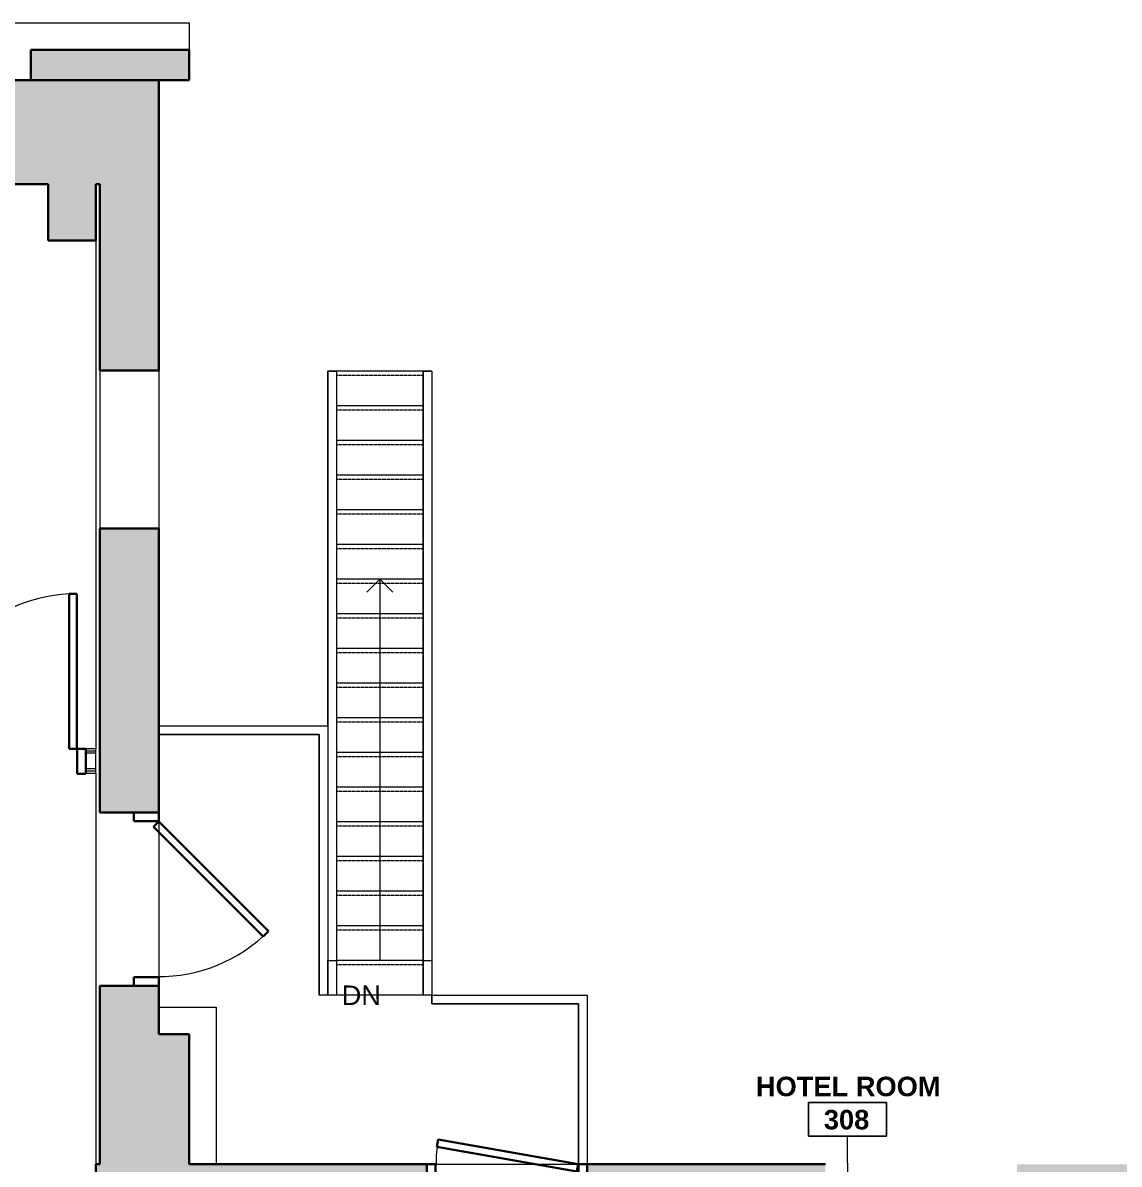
# Model space of a CAD drawing. Header units: inches. Extents: x -1176 to 1482, y -2527 to 978.
# Drawn here: x -606.9 to -354, y 563.7 to 827.1 of the extents above; entities that cross this region are included whole.
import ezdxf

# ---------------------------------------------------------------- set-up
doc = ezdxf.new("R2010")
doc.units = ezdxf.units.IN
doc.header["$MEASUREMENT"] = 0
doc.linetypes.add('Overhead 1_16_', pattern=[0.101562, 0.0625, -0.039062])
for name, color, linetype, lineweight in [('A-AREA-IDEN', 2, 'Continuous', 9), ('A-DOOR', 31, 'Continuous', 18), ('A-DOOR-FRAM', 31, 'Continuous', 30), ('A-FLOR', 192, 'Continuous', 18), ('A-FLOR-HRAL', 11, 'Continuous', 18), ('A-WALL', 113, 'Continuous', 18), ('A-WALL-PATT', 111, 'Continuous', 18), ('I-WALL', 2, 'Continuous', 18), ('S-STRS', 31, 'Continuous', 18), ('S-STRS-ANNO', 31, 'Continuous', 9), ('S-STRS-IDEN', 31, 'Continuous', 9)]:
    doc.layers.add(name, color=color, linetype=linetype, lineweight=lineweight)
doc.styles.add('Swis721 Lt BT', font='swissl.ttf', dxfattribs={"height": 4.5})
doc.styles.add('Swis721 Lt BT_B', font='', dxfattribs={"height": 4.5})
doc.styles.get('Swis721 Lt BT_B').set_extended_font_data('Swis721 Lt BT', bold=True)

# ---------------------------------------------------------------- blocks, each defined once
blk = doc.blocks.new('Single Flush - D2 2_9_ X 6_7_-7506140-3rd Floor Power _ Signal')
at = {"layer": 'A-DOOR', "color": 8, "lineweight": 30}
for p, q in [((-15.91, 15.7), (-16.21, 13.97)), ((-16.21, 13.97), (16.1, 8.28)), ((16.41, 10), (-15.91, 15.7)), ((16.1, 8.28), (16.41, 10))]:
    blk.add_line(p, q, dxfattribs=at)
at = {"layer": 'A-DOOR', "lineweight": 9}
blk.add_arc((16.41, 10), 32.81, 170, 180.5, dxfattribs=at)
at = {"layer": 'A-DOOR-FRAM', "color": 8}
for p, q in [((-18.5, 4.25), (-18.5, 10)), ((-18.5, 10), (-16.5, 10)), ((-16.5, 4.25), (-16.5, 10)), ((16.5, 4.25), (16.5, 10)), ((16.5, 10), (18.5, 10)), ((18.5, 4.25), (18.5, 10)), ((-18.5, 4.25), (-16.5, 4.25)), ((16.5, 4.25), (18.5, 4.25))]:
    blk.add_line(p, q, dxfattribs=at)
blk = doc.blocks.new('Single Flush - D12 3_ X 8_-8259556-3rd Floor Power _ Signal')
at = {"layer": 'A-DOOR', "color": 8, "lineweight": 30}
for p, q in [((-8.65, -31.34), (16.67, -6.01)), ((17.91, -7.25), (-7.42, -32.57)), ((16.67, -6.01), (17.91, -7.25)), ((-7.42, -32.57), (-8.65, -31.34))]:
    blk.add_line(p, q, dxfattribs=at)
at = {"layer": 'A-DOOR', "lineweight": 9}
blk.add_arc((17.91, -7.25), 35.81, 179.5, 225, dxfattribs=at)
at = {"layer": 'A-DOOR-FRAM', "color": 8}
for p, q in [((-20, -1.5), (-20, -7.25)), ((-20, -1.5), (-18, -1.5)), ((-18, -1.5), (-18, -7.25)), ((18, -1.5), (18, -7.25)), ((18, -1.5), (20, -1.5)), ((20, -1.5), (20, -7.25)), ((-20, -7.25), (-18, -7.25)), ((18, -7.25), (20, -7.25))]:
    blk.add_line(p, q, dxfattribs=at)
blk = doc.blocks.new('Single Flush - D1 3_ X 8_-8249534-3rd Floor Power _ Signal')
at = {"layer": 'A-DOOR', "lineweight": 30}
for p, q in [((16.15625, 38.625), (16.15625, 2.8125)), ((17.90625, 38.625), (16.15625, 38.625)), ((17.90625, 2.8125), (17.90625, 38.625)), ((16.15625, 2.8125), (17.90625, 2.8125))]:
    blk.add_line(p, q, dxfattribs=at)
at = {"layer": 'A-DOOR', "lineweight": 9}
blk.add_arc((17.90625, 2.8125), 35.8125, 90, 180.5, dxfattribs=at)
at = {"layer": 'A-DOOR-FRAM'}
for p, q in [((-20, -2.9375), (-20, 2.8125)), ((-20, 2.8125), (-18, 2.8125)), ((-18, -2.9375), (-18, 2.8125)), ((18.000004, -2.9375), (18.000004, 2.8125)), ((18.000004, 2.8125), (20.000004, 2.8125)), ((20.000004, -2.9375), (20.000004, 2.8125)), ((-20, -2.9375), (-18, -2.9375)), ((18.000004, -2.9375), (20.000004, -2.9375))]:
    blk.add_line(p, q, dxfattribs=at)
blk = doc.blocks.new('Top Rail Type - Top Rail_Internal_-7032755-3rd Floor Power _ Signal')
at = {"layer": 'A-FLOR-HRAL', "lineweight": 9}
for p, q in [((-536.57, 746.68), (-534.57, 746.68)), ((-536.57, 664.87), (-536.57, 746.68)), ((-534.57, 746.68), (-534.57, 610.68)), ((-536.57, 610.68), (-534.57, 610.68)), ((-536.57, 602.68), (-536.57, 610.68)), ((-534.57, 610.68), (-534.57, 602.68)), ((-534.57, 602.68), (-536.57, 602.68))]:
    blk.add_line(p, q, dxfattribs=at)
blk = doc.blocks.new('Top Rail Type - Top Rail_Internal_-V17-3rd Floor Power _ Signal')
at = {"layer": 'A-FLOR-HRAL', "lineweight": 9}
for p, q in [((-534.57, 746.68), (-536.57, 746.68)), ((-536.57, 746.68), (-536.57, 664.87)), ((-534.57, 746.68), (-534.57, 610.68)), ((-536.57, 610.68), (-536.57, 602.68)), ((-534.57, 610.68), (-534.57, 602.68)), ((-534.57, 602.68), (-536.57, 602.68))]:
    blk.add_line(p, q, dxfattribs=at)
blk = doc.blocks.new('Top Rail Type - Top Rail_Internal_-7032767-3rd Floor Power _ Signal')
at = {"layer": 'A-FLOR-HRAL', "lineweight": 9}
for p, q in [((-514.57, 746.68), (-512.57, 746.68)), ((-514.57, 610.68), (-514.57, 746.68)), ((-512.57, 746.68), (-512.57, 610.68)), ((-514.57, 610.68), (-512.57, 610.68)), ((-514.57, 602.68), (-514.57, 610.68)), ((-512.57, 610.68), (-512.57, 602.68)), ((-512.57, 602.68), (-514.57, 602.68))]:
    blk.add_line(p, q, dxfattribs=at)
blk = doc.blocks.new('Top Rail Type - Top Rail_Internal_-V18-3rd Floor Power _ Signal')
at = {"layer": 'A-FLOR-HRAL', "lineweight": 9}
for p, q in [((-512.57, 746.68), (-514.57, 746.68)), ((-514.57, 746.68), (-514.57, 610.68)), ((-512.57, 746.68), (-512.57, 610.68)), ((-514.57, 610.68), (-514.57, 602.68)), ((-512.57, 610.68), (-512.57, 602.68)), ((-512.57, 602.68), (-514.57, 602.68))]:
    blk.add_line(p, q, dxfattribs=at)
blk = doc.blocks.new('Top Rail Type - Top Rail_Internal_-7041669-3rd Floor Power _ Signal')
at = {"layer": 'A-FLOR-HRAL', "lineweight": 9}
for p, q in [((-575.57, 664.87), (-536.57, 664.87)), ((-536.57, 664.87), (-536.57, 602.68)), ((-538.57, 662.87), (-575.57, 662.87)), ((-538.57, 602.68), (-538.57, 662.87)), ((-536.57, 602.68), (-538.57, 602.68))]:
    blk.add_line(p, q, dxfattribs=at)
blk = doc.blocks.new('Top Rail Type - Top Rail_Internal_-V38-3rd Floor Power _ Signal')
at = {"layer": 'A-FLOR-HRAL', "lineweight": 9}
for p, q in [((-575.57, 664.87), (-536.57, 664.87)), ((-536.57, 664.87), (-536.57, 602.68)), ((-575.57, 662.87), (-538.57, 662.87)), ((-538.57, 662.87), (-538.57, 602.68)), ((-536.57, 602.68), (-538.57, 602.68))]:
    blk.add_line(p, q, dxfattribs=at)
blk = doc.blocks.new('Top Rail Type - Top Rail_Internal_-7041690-3rd Floor Power _ Signal')
at = {"layer": 'A-FLOR-HRAL', "lineweight": 9}
for p, q in [((-512.57, 600.68), (-512.57, 602.68)), ((-512.57, 602.68), (-476.71, 602.68)), ((-478.71, 600.68), (-512.57, 600.68)), ((-478.71, 563.68), (-478.71, 600.68)), ((-476.71, 602.68), (-476.71, 563.68)), ((-476.71, 563.68), (-478.71, 563.68))]:
    blk.add_line(p, q, dxfattribs=at)
blk = doc.blocks.new('Top Rail Type - Top Rail_Internal_-V39-3rd Floor Power _ Signal')
at = {"layer": 'A-FLOR-HRAL', "lineweight": 9}
for p, q in [((-512.57, 602.68), (-512.57, 600.68)), ((-512.57, 602.68), (-476.71, 602.68)), ((-512.57, 600.68), (-478.71, 600.68)), ((-478.71, 600.68), (-478.71, 563.68)), ((-476.71, 602.68), (-476.71, 563.68)), ((-476.71, 563.68), (-478.71, 563.68))]:
    blk.add_line(p, q, dxfattribs=at)
blk = doc.blocks.new('Room Tag - Room Name and Number-3379422-3rd Floor Power _ Signal')
at = {"layer": 'A-AREA-IDEN'}
for p, q in [((-0.1881, -0.1636), (-0.1881, -0.0018)), ((-0.1881, -0.0018), (0.1869, -0.0018)), ((0.1869, -0.0018), (-0.1881, -0.0018)), ((-0.1881, -0.0018), (-0.1881, -0.1636)), ((0.1869, -0.0018), (0.1869, -0.1636)), ((0.1869, -0.1636), (0.1869, -0.0018)), ((0.1869, -0.1636), (-0.1881, -0.1636)), ((-0.1881, -0.1636), (0.1869, -0.1636))]:
    blk.add_line(p, q, dxfattribs=at)

msp = doc.modelspace()

# ---------------------------------------------------------------- hatches: boundary and pattern name
at = {"layer": 'A-WALL-PATT', "lineweight": 9}
for points in [[(-568.57, 813.87), (-568.57, 820.87), (-605.07, 820.87), (-605.07, 813.87), (-584.19, 813.87)], [(-590.07, 776.87), (-590.07, 789.87), (-601.07, 789.87), (-601.07, 776.87)], [(-568.57, 563.68), (-568.57, 593.68), (-575.57, 593.68), (-575.57, 563.68)]]:
    msp.add_hatch(color=7, dxfattribs=at).paths.add_polyline_path(points, flags=0)
h = msp.add_hatch(color=7, dxfattribs=at)
h.paths.add_polyline_path([(-590.07, 789.87), (-575.57, 789.87), (-575.57, 813.87), (-669.82, 813.87), (-669.82, 789.87), (-601.07, 789.87)], flags=0)
h.paths.add_polyline_path([(-732.06, 789.87), (-707.32, 789.87), (-707.32, 813.87), (-732.06, 813.87), (-732.06, 790.49)], flags=0)
h = msp.add_hatch(color=7, dxfattribs=at)
h.paths.add_polyline_path([(-575.57, 563.68), (-575.57, 604.87), (-589.2, 604.87), (-589.2, 563.68), (-584.19, 563.68)], flags=0)
h.paths.add_polyline_path([(-584.19, 644.87), (-575.57, 644.87), (-575.57, 710.37), (-589.2, 710.37), (-589.2, 644.87)], flags=0)
h.paths.add_polyline_path([(-589.2, 746.87), (-575.57, 746.87), (-575.57, 789.87), (-589.2, 789.87)], flags=0)
h = msp.add_hatch(color=7, dxfattribs=at)
h.paths.add_polyline_path([(1.72, 543.68), (1.72, 563.68), (-53.53, 563.68), (-53.53, 543.68), (-11.43, 543.68)], flags=0)
h.paths.add_polyline_path([(-99.53, 543.68), (-97.77, 543.68), (-97.77, 563.68), (-152.07, 563.68), (-152.07, 543.68), (-103.15, 543.68)], flags=0)
h.paths.add_polyline_path([(-196.3, 543.68), (-196.3, 563.68), (-264.81, 563.68), (-264.81, 543.68), (-217.62, 543.68)], flags=0)
h.paths.add_polyline_path([(-309.04, 543.68), (-309.04, 563.68), (-377.56, 563.68), (-377.56, 543.68), (-309.27, 543.68)], flags=0)
h.paths.add_polyline_path([(-421.79, 543.68), (-421.79, 563.68), (-476.71, 563.68), (-476.71, 543.68), (-423.82, 543.68)], flags=0)
h.paths.add_polyline_path([(-513.71, 543.68), (-513.71, 563.68), (-590.07, 563.68), (-590.07, 543.68), (-538.37, 543.68)], flags=0)

# ---------------------------------------------------------------- linework, layer by layer
at = {"layer": 'A-AREA-IDEN'}
msp.add_line((-416.56, 535.81), (-416.69, 570.16), dxfattribs=at)
at = {"layer": 'A-FLOR'}
for p, q in [((-590.07, 776.87), (-590.07, 659.52)), ((-590.07, 653.9), (-590.07, 563.68)), ((-575.57, 644.87), (-575.57, 604.87)), ((-514.57, 602.68), (-534.57, 602.68)), ((-513.71, 563.68), (-478.71, 563.68))]:
    msp.add_line(p, q, dxfattribs=at)
at = {"layer": 'A-WALL', "lineweight": 9}
for p, q in [((-611.28, 827.08), (-568.57, 827.08)), ((-568.57, 827.08), (-568.57, 820.87)), ((-589.2, 746.87), (-589.2, 710.37)), ((-575.57, 746.87), (-575.57, 710.37)), ((-575.57, 599.89), (-562.36, 599.89)), ((-562.36, 599.89), (-562.36, 563.68))]:
    msp.add_line(p, q, dxfattribs=at)
at = {"layer": 'A-WALL', "color": 8, "lineweight": 30}
for p, q in [((-568.57, 820.87), (-605.07, 820.87)), ((-605.07, 820.87), (-605.07, 813.87)), ((-568.57, 813.87), (-568.57, 820.87)), ((-669.82, 813.87), (-568.57, 813.87)), ((-575.57, 746.87), (-575.57, 813.87)), ((-669.82, 789.87), (-601.07, 789.87)), ((-601.07, 789.87), (-601.07, 776.87)), ((-590.07, 789.87), (-589.2, 789.87)), ((-590.07, 776.87), (-590.07, 789.87)), ((-589.2, 789.87), (-589.2, 746.87)), ((-601.07, 776.87), (-590.07, 776.87)), ((-589.2, 746.87), (-575.57, 746.87)), ((-575.57, 710.37), (-589.2, 710.37)), ((-589.2, 710.37), (-589.2, 644.87)), ((-575.57, 644.87), (-575.57, 710.37)), ((-589.2, 644.87), (-575.57, 644.87)), ((-575.57, 604.87), (-589.2, 604.87)), ((-589.2, 604.87), (-589.2, 563.68)), ((-575.57, 593.68), (-575.57, 604.87)), ((-568.57, 593.68), (-575.57, 593.68)), ((-568.57, 563.68), (-568.57, 593.68)), ((-589.2, 563.68), (-590.07, 563.68)), ((-590.07, 563.68), (-590.07, 347.14)), ((-513.71, 563.68), (-568.57, 563.68)), ((-513.71, 543.68), (-513.71, 563.68)), ((-421.79, 563.68), (-476.71, 563.68)), ((-476.71, 563.68), (-476.71, 543.68))]:
    msp.add_line(p, q, dxfattribs=at)
at = {"layer": 'A-WALL'}
for p, q in [((-590.07, 659.02), (-592.39, 659.02)), ((-590.07, 658.52), (-592.39, 658.52)), ((-590.07, 654.9), (-592.39, 654.9)), ((-590.07, 654.4), (-592.39, 654.4))]:
    msp.add_line(p, q, dxfattribs=at)
at = {"layer": 'I-WALL'}
for p, q in [((-590.07, 659.52), (-592.39, 659.52)), ((-592.39, 659.52), (-592.39, 653.9)), ((-590.07, 653.9), (-590.07, 659.52)), ((-592.39, 653.9), (-590.07, 653.9))]:
    msp.add_line(p, q, dxfattribs=at)
at = {"layer": 'S-STRS', "lineweight": 9}
for p, q in [((-514.57, 746.68), (-534.57, 746.68)), ((-514.57, 738.68), (-534.57, 738.68)), ((-514.57, 730.68), (-534.57, 730.68)), ((-514.57, 722.68), (-534.57, 722.68)), ((-514.57, 714.68), (-534.57, 714.68)), ((-514.57, 706.68), (-534.57, 706.68)), ((-514.57, 698.68), (-534.57, 698.68)), ((-514.57, 690.68), (-534.57, 690.68)), ((-514.57, 682.68), (-534.57, 682.68)), ((-514.57, 674.68), (-534.57, 674.68)), ((-514.57, 666.68), (-534.57, 666.68)), ((-514.57, 658.68), (-534.57, 658.68)), ((-514.57, 650.68), (-534.57, 650.68)), ((-514.57, 642.68), (-534.57, 642.68)), ((-514.57, 634.68), (-534.57, 634.68)), ((-514.57, 626.68), (-534.57, 626.68)), ((-514.57, 618.68), (-534.57, 618.68)), ((-514.57, 610.68), (-534.57, 610.68)), ((-514.57, 602.68), (-534.57, 602.68))]:
    msp.add_line(p, q, dxfattribs=at)
at = {"layer": 'S-STRS', "linetype": 'Overhead 1_16_', "lineweight": 9}
for p, q in [((-514.57, 745.68), (-534.57, 745.68)), ((-514.57, 737.68), (-534.57, 737.68)), ((-514.57, 729.68), (-534.57, 729.68)), ((-514.57, 721.68), (-534.57, 721.68)), ((-514.57, 713.68), (-534.57, 713.68)), ((-514.57, 705.68), (-534.57, 705.68)), ((-514.57, 697.68), (-534.57, 697.68)), ((-514.57, 689.68), (-534.57, 689.68)), ((-514.57, 681.68), (-534.57, 681.68)), ((-514.57, 673.68), (-534.57, 673.68)), ((-514.57, 665.68), (-534.57, 665.68)), ((-514.57, 657.68), (-534.57, 657.68)), ((-514.57, 649.68), (-534.57, 649.68)), ((-514.57, 641.68), (-534.57, 641.68)), ((-514.57, 633.68), (-534.57, 633.68)), ((-514.57, 625.68), (-534.57, 625.68)), ((-514.57, 617.68), (-534.57, 617.68)), ((-514.57, 609.68), (-534.57, 609.68))]:
    msp.add_line(p, q, dxfattribs=at)
at = {"layer": 'S-STRS-ANNO'}
for p, q in [((-524.57, 698.68), (-527.57, 695.68)), ((-524.57, 698.68), (-524.57, 690.68)), ((-524.57, 698.68), (-521.57, 695.68)), ((-524.57, 690.68), (-524.57, 682.68)), ((-524.57, 682.68), (-524.57, 674.68)), ((-524.57, 674.68), (-524.57, 666.68)), ((-524.57, 666.68), (-524.57, 658.68)), ((-524.57, 658.68), (-524.57, 650.68)), ((-524.57, 650.68), (-524.57, 642.68)), ((-524.57, 642.68), (-524.57, 634.68)), ((-524.57, 634.68), (-524.57, 626.68)), ((-524.57, 626.68), (-524.57, 618.68)), ((-524.57, 618.68), (-524.57, 610.68))]:
    msp.add_line(p, q, dxfattribs=at)

# ---------------------------------------------------------------- block references
at = {"layer": 'A-AREA-IDEN', "xscale": 47.99999999999997, "yscale": 47.99999999999997, "zscale": 47.99999999999997}
msp.add_blockref('Room Tag - Room Name and Number-3379422-3rd Floor Power _ Signal', (-416.69, 578.01), dxfattribs=at)
at = {"layer": 'A-DOOR'}
for name, p in [('Single Flush - D1 3_ X 8_-8249534-3rd Floor Power _ Signal', (-612.39, 656.71)), ('Single Flush - D2 2_9_ X 6_7_-7506140-3rd Floor Power _ Signal', (-495.21, 553.68))]:
    msp.add_blockref(name, p, dxfattribs=at)
at = {"layer": 'A-DOOR', "rotation": 89.99999999999991}
msp.add_blockref('Single Flush - D12 3_ X 8_-8259556-3rd Floor Power _ Signal', (-582.82, 624.87), dxfattribs=at)
at = {"layer": 'A-FLOR-HRAL', "lineweight": 9}
for name in ['Top Rail Type - Top Rail_Internal_-7032755-3rd Floor Power _ Signal', 'Top Rail Type - Top Rail_Internal_-V17-3rd Floor Power _ Signal', 'Top Rail Type - Top Rail_Internal_-7032767-3rd Floor Power _ Signal', 'Top Rail Type - Top Rail_Internal_-V18-3rd Floor Power _ Signal', 'Top Rail Type - Top Rail_Internal_-7041669-3rd Floor Power _ Signal', 'Top Rail Type - Top Rail_Internal_-V38-3rd Floor Power _ Signal', 'Top Rail Type - Top Rail_Internal_-7041690-3rd Floor Power _ Signal', 'Top Rail Type - Top Rail_Internal_-V39-3rd Floor Power _ Signal']:
    msp.add_blockref(name, (0, 0), dxfattribs=at)

# ---------------------------------------------------------------- texts
at = {"layer": 'A-AREA-IDEN', "char_height": 4.5, "attachment_point": 1, "style": 'Swis721 Lt BT_B'}
for s, insert, width in [('HOTEL ROOM', (-437.82, 583.87), 51.0555), ('308', (-422.14, 576.21), 12.726)]:
    msp.add_mtext(s, dxfattribs=dict(at, insert=insert, width=width))
at = {"layer": 'S-STRS-IDEN', "insert": (-533.39, 604.92), "char_height": 4.5, "width": 10.5833, "attachment_point": 1, "line_spacing_factor": 1.005062, "style": 'Swis721 Lt BT'}
msp.add_mtext('DN', dxfattribs=at)

doc.saveas('drawing.dxf')
